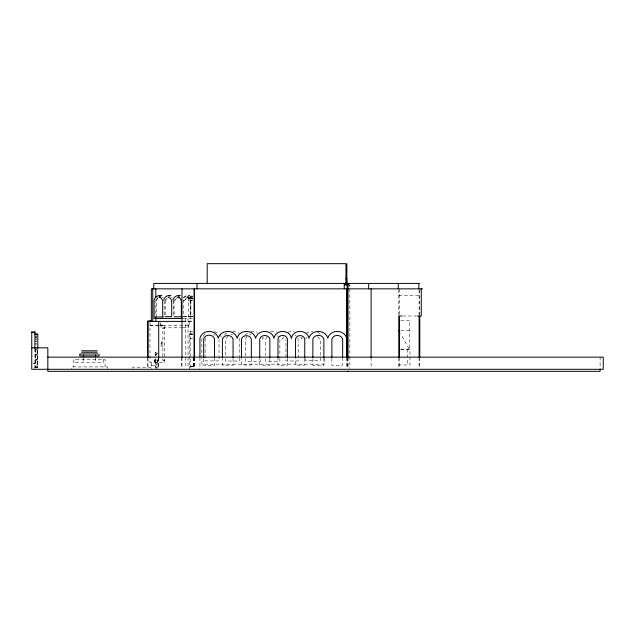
<?xml version="1.0" encoding="UTF-8"?>
<svg xmlns="http://www.w3.org/2000/svg" width="635" height="635" viewBox="0 0 635 635"><rect width="100%" height="100%" fill="white"/><g stroke="black" fill="none" stroke-linecap="round" stroke-linejoin="round"><path stroke-width="0.48" stroke-dasharray="3.17 2.38" d="M155.631 355.624L156.956 353.751L156.448 354.941L156.194 354.29M158.448 357.775L157.909 361.371M155.146 360.164L155.742 368.26L156.932 367.808M154.845 360.664L154.694 361.545L154.63 360.664M154.464 360.553L154.305 361.505L154.178 361.045C155.464 358.831 154.511 356.441 155.369 360.188L157.575 359.981L157.726 357.87M156.885 367.808L156.067 367.871L155.551 361.228M158.012 360.958L157.559 361.704L157.726 360.95M157.551 360.942L157.401 361.585M157.678 360.942L157.202 362.855L157.52 368.292M154.694 360.553L154.376 361.037M156.607 317.484L156.607 300.164L157.599 297.791M155.162 355.83L155.758 354.139M283.432 336.86L282.742 338.939L281.932 336.844M165.378 300.291L165.822 298.99M174.617 300.434L175.117 299.077M156.607 300.164L157.758 297.767M263.35 337.542L262.811 338.939L262.001 336.844M205.621 338.384L205.129 339.574L205.129 360.934L219.035 360.934L219.035 339.574M157.75 361.371L157.837 360.958L157.686 361.593M302.347 337.51L301.609 338.939L299.776 335.002M167.275 297.775L166.211 300.164L163.703 300.164M157.575 359.981C156.67 361.513 157.512 360.561 157.472 361.632M176.546 297.767L175.411 300.164L172.903 300.164M246.936 336.598L245.459 339.408L245.459 361.648L260.294 361.648L260.294 357.783M267.089 336.828L265.684 339.471L265.684 355.346M156.321 367.871L156.091 368.276M305.84 338.836L306.888 337.534M183.221 297.966L186.015 295.775L189.754 295.608L186.896 296.847L184.975 300.164L183.301 300.164M183.602 297.767L185.277 296.164L187.246 295.608M155.329 353.655L155.94 354.83M244.991 334.978L247.888 332.645M205.161 333.931L202.763 336.836L201.898 338.939L201.898 357.378M224.488 334.955L227.489 332.629M228.06 335.955L225.417 339.582L225.417 355.171M155.448 355.076L155.519 354.473M306.07 333.375L308.189 332.232L312.88 331.287M287.949 332.264L292.179 331.287L294.346 331.534M249.595 334.55L251.198 334.002M189.595 295.632L186.555 296.966L184.579 300.577L182.07 300.577M250.65 331.534L255.103 331.534L257.231 332.256M270.542 331.534L272.78 331.287L276.431 332.01M230.997 334.621L232.608 334.454M398.804 295.331L420.299 295.331M192.834 296.101L188.571 296.101L188.571 318.445M192.865 296.402L190.365 296.402L190.365 318.445M192.834 297.831L187.071 297.728L189.27 298.767L190.603 301.204L190.603 316.357M188.571 298.021L192.834 298.013M190.365 298.323L192.865 298.323M190.365 298.498L192.865 298.498M190.365 298.617L192.865 298.545M188.571 300.164L192.834 300.164M190.365 300.728L192.865 300.728M402.709 316.008L416.393 316.008M190.365 316.317L192.865 316.246M183.499 316.357L193.111 316.357M188.571 316.54L192.865 316.532M188.571 316.722L192.834 316.722M183.586 316.809L192.834 316.77M183.507 318.445L194.54 318.445M400.748 320.342L409.511 320.342L409.511 349.575L400.669 333.788M182.983 321.135L192.667 321.135M182.88 321.389L194.54 321.389M149.971 325.16L158.798 325.16M159.774 325.16L164.679 325.16L164.679 362.688L149.971 362.688L149.971 321.389M149.971 325.422L158.798 325.422M159.774 325.422L164.679 325.422M182.674 327.795L161.004 327.795L161.004 322.088M182.983 327.795L188.579 327.795L188.579 321.135M162.814 328.247L164.679 328.247M400.748 330.462L409.511 330.462M192.659 331.287L189.674 331.287L189.674 369.292M189.674 333.859L192.595 333.859M190.786 334.129L192.659 334.129M189.674 334.335L192.659 334.312M189.674 338.32L192.659 338.423M162.814 341.9L161.576 341.9L161.576 346.535L162.814 346.535M161.576 342.717L161.115 342.717L161.115 346.313L161.576 346.313M161.115 345.059L161.576 345.059M400.748 349.155L409.511 349.155M35.52 349.623L37.06 349.623M400.748 349.575L409.988 349.575L409.988 364.95L398.804 364.95M35.52 354.441L37.06 354.441M35.52 354.671L37.06 354.671M35.52 359.497L37.06 359.497M35.552 359.886L37.028 359.886M162.925 360.061L164.679 360.061M164.679 360.212L162.814 360.212L162.925 327.803M33.322 363.212L34.893 363.212M33.322 363.553L34.893 363.553M151.32 365.276L156.94 365.276L156.94 362.688M189.674 366.252L194.54 366.276M190.786 366.458L194.54 366.458M189.674 366.728L194.54 366.728M34.893 366.959L37.798 366.959M34.893 367.189L37.798 367.189L37.798 349.345M151.32 367.189L132.731 367.189L132.731 368.586M34.893 367.419L37.592 367.419L37.592 349.171M232.608 331.287L234.887 331.526L239.038 333.407M189.579 297.728L191.778 298.767L192.85 300.418M214.344 331.526L218.456 333.415M213.654 334.709L215.146 335.201M154.797 361.418L155.281 358.521M162.219 297.196L162.997 297.537M171.545 297.49L172.252 297.807M317.579 332.232L320.929 334.407M294.997 335.153L296.227 335.931M155.123 352.758C155.511 352.536 156.559 352.957 156.496 353.211C159.314 354.695 154.194 348.337 155.257 353.639M317.603 336.471L320.445 339.844L320.445 360.458L305.324 360.458L305.324 357.513M156.147 365.268L155.662 361.228M277.305 335.709L278.471 336.828M192.611 298.942L190.54 297.363L187.246 297.251L189.484 298.22L190.905 300.593L190.905 316.809M220.115 334.962L221.401 336.836M239.276 338.376L239.792 339.582L239.792 357.124M183.555 299.815L183.848 316.809M173.934 299.863L174.196 315.73M298.005 338.217L298.418 360.974L285.94 360.974L285.94 339.455M600.107 357.14L600.107 368.356M419.783 289.822L419.783 315.333M419.783 357.513L419.783 368.308M419.1 289.822L419.1 315.333M419.1 357.513L419.1 368.308M407.678 349.155L407.678 364.95M399.486 288.846L399.486 315.333M399.486 357.513L399.486 368.308M398.804 289.814L398.804 316.008M398.804 358.045L398.804 368.3M371.102 357.513L371.102 368.308M349.869 283.512L349.869 355.489M349.869 356.473L349.869 368.3M348.043 357.505L348.043 368.308M347.813 358.442L347.813 368.3M347.178 357.505L347.178 368.308M346.71 357.513L346.71 368.324M342.654 357.497L342.654 365.236L331.867 365.236L331.867 357.497M324.16 358.346L324.16 364.165L201.898 364.165L201.898 358.346M323.882 357.576L323.882 365.355L312.857 365.355L312.857 357.576M304.752 358.346L304.752 365.117L295.553 365.117L295.553 358.346M287.385 357.497L287.385 365.3L277.971 365.3L277.971 357.497M279.876 339.471L279.876 357.33M279.876 358.323L279.876 361.299L265.684 361.299L265.684 356.338M269.875 358.418L269.875 365.188L259.723 365.188L259.723 358.418M251.333 358.299L251.333 364.998L241.459 364.998L241.459 358.299M239.792 358.092L239.792 361.021L225.417 361.021L225.417 356.148M233.069 358.434L233.069 365.188L222.393 365.188L222.393 358.434M214.527 357.672L214.527 365.53L203.692 365.53L203.692 357.672M199.93 357.672L199.93 369.292M194.54 357.513L194.54 368.324M194.278 357.513L194.278 368.308M194.048 357.513L194.048 368.308M193.524 357.553L193.524 368.308M193.199 357.553L193.199 368.308M190.786 331.287L190.786 369.292M189.603 321.389L189.603 325.485L160.25 325.485L160.25 322.215M188.039 318.445L188.039 368.308M185.317 318.445L185.317 368.308M181.975 357.513L181.975 368.308M181.745 357.513L181.745 368.308M173.45 300.815L173.45 315.809M165.203 300.545L165.203 315.039M164.195 300.665L164.195 315.778M158.718 357.561L158.718 368.308M158.448 358.426L158.448 368.3M155.845 299.609L155.845 316.246M151.32 362.688L151.32 368.586M147.979 358.426L147.979 368.3M147.709 357.561L147.709 368.308M107.537 368.498L107.537 366.911L71.342 366.911L71.342 368.498M105.077 366.911L105.077 359.513L73.803 359.513L73.803 366.911M103.449 359.513L103.449 362.355L75.43 362.355L75.43 359.513M95.496 357.703L95.496 362.355M83.383 357.703L83.383 362.355M37.06 347.353L37.028 367.419M35.552 349.528L35.552 367.419L35.52 347.353M34.893 348.798L34.893 369.292M349.734 284.972A0.889 0.889 0 0 1 349.147 285.639"/><path stroke-width="0.95" d="M163.703 300.164C164.322 296.886 167.537 294.799 170.807 295.608L168.894 296.172M172.903 300.164C173.625 296.878 176.887 294.815 180.189 295.608L178.221 296.164M159.441 296.164L161.409 295.608C158.107 294.815 154.837 296.87 154.099 300.164L154.099 318.445L182.872 318.445M348.155 371.324L347.75 371.332M345.781 278.455L346.805 278.455L346.805 282.821M345.726 282.821L346.845 282.821L346.877 263.692M419.378 283.416L153.765 283.416L153.765 288.846M344.273 284.067L347.813 284.067M344.273 284.964L347.813 284.964M398.669 288.846L151.32 288.846L151.32 321.135M399.486 288.846L422.561 288.846M160.576 297.085L158.901 297.085L161.211 298.085L162.695 300.545L162.695 316.976M179.356 297.251L177.681 297.251L179.919 298.22L181.34 300.593L181.34 316.809M401.733 316.008L398.804 316.008L398.804 357.449M417.37 316.008L421.275 316.008L421.275 288.846M164.917 316.674L171.68 316.674L171.68 300.593L170.394 298.323L168.299 297.386M174.022 316.809L182.023 316.809M155.107 316.976L163.306 316.976M150.678 320.913L147.979 320.913L147.979 357.441M151.868 321.135L149.971 321.389M182.88 321.389L147.709 321.389L147.709 357.561M34.893 334.105L37.592 334.105M34.893 334.32L37.798 334.32L37.798 348.44M35.743 336.161L36.489 336.161M35.743 337.344L36.489 337.344M35.743 339.114L36.489 339.114M35.743 341.233L36.489 341.233M35.766 343.916L36.481 343.916M31.75 347.829L47.831 347.829L47.831 371.324L600.107 371.324L600.107 369.292M81.669 350.798L97.211 350.798M81.669 352.258L97.211 352.258M80.304 353.973L79.819 353.973L79.819 355.902L99.06 355.902L99.06 353.973M80.986 353.973L97.893 353.973M47.831 357.14L603.25 357.14L603.25 369.292L31.75 369.292L31.75 331.859M398.804 330.462L399.733 332.129M346.71 338.32C344.448 329.176 330.073 329.176 327.819 338.32C325.557 329.176 311.182 329.176 308.92 338.32C307.356 329.2 292.949 329.2 291.378 338.32C289.885 329.2 275.471 329.2 273.979 338.32C271.994 329.184 257.612 329.184 255.627 338.32C253.587 329.184 239.204 329.184 237.172 338.32C234.918 329.176 220.543 329.176 218.289 338.32C216.305 329.184 201.922 329.184 199.93 338.32L199.93 356.703M419.783 316.309L419.783 357.513M419.1 316.309L419.1 357.513M418.838 283.416L418.838 288.846M399.486 316.309L399.486 357.513M398.248 283.416L398.248 288.846M371.102 288.846L371.102 357.513M368.657 283.416L368.657 288.846M348.043 283.853L348.043 357.505M347.813 284.194L347.813 284.837M347.178 284.829L347.178 357.505M346.71 288.846L346.71 357.513M345.948 283.837L345.948 263.676L207.201 263.676L207.201 283.837M344.273 283.416L344.273 288.846M342.654 357.497L342.654 339.138C341.162 334.216 333.367 334.216 331.867 339.138L331.867 357.497M323.882 357.576L323.882 339.114C322.366 334.073 314.373 334.073 312.857 339.114L312.857 357.576M304.752 357.386L304.752 339.019C303.792 334.431 296.513 334.431 295.553 339.019L295.553 357.386M287.385 357.497L287.385 338.971C286.456 334.208 278.9 334.208 277.971 338.971L277.971 357.497M269.875 357.457L269.875 339.09C268.597 334.304 261.009 334.304 259.723 339.09L259.723 357.457M251.333 357.338L251.333 339.138C250.047 334.534 242.745 334.534 241.459 339.138L241.459 357.338M233.069 357.473L233.069 339.146C231.584 334.28 223.877 334.28 222.393 339.146L222.393 357.473M214.527 357.672L214.527 339.026C213.185 333.875 205.034 333.875 203.692 339.026L203.692 357.672M196.977 283.416L196.977 288.846M194.54 288.846L194.54 357.513M194.048 288.846L194.048 357.513M181.975 288.846L181.975 357.513M158.718 321.389L158.718 357.561M155.845 288.846L155.845 297.72M155.845 317.444L155.845 321.389M152.757 288.846L152.757 321.389M95.496 354.909L95.496 356.767M83.383 354.909L83.383 356.767M34.893 331.859L34.893 348.686M34.893 332.208L31.75 332.208L34.893 332.232"/></g></svg>
